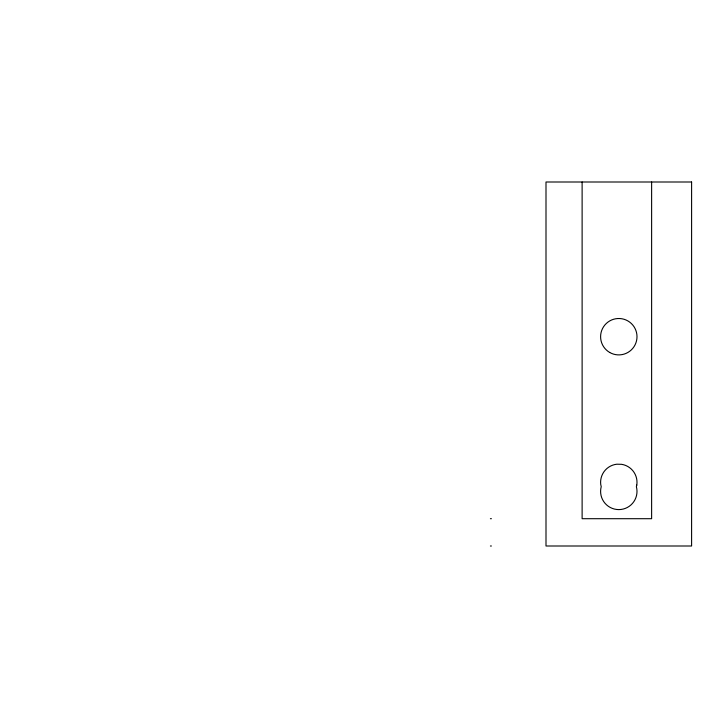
<?xml version="1.0" encoding="UTF-8"?>
<svg xmlns="http://www.w3.org/2000/svg" width="728" height="728" viewBox="0 0 728 728"><rect width="100%" height="100%" fill="white"/><g stroke="black" fill="none" stroke-linecap="round" stroke-linejoin="round"><path stroke-width="1.09" d="M490.408 518.7L491.4 518.7M490.408 546L491.4 546M651.624 182L651.624 518.7L582.118 518.7L582.118 182M636.791 485.085L636.381 486.686A18.2 18.2 0 0 1 618.8 509.6A18.2 18.2 0 0 1 601.219 486.686L600.709 484.275A18.2 18.2 0 0 1 616.825 464.209L621.576 464.318A18.2 18.2 0 0 1 636.791 485.085M691.6 182L546 182L546 546L691.6 546L691.6 182M609.7 352.461A18.2 18.2 0 0 0 637 336.7A18.2 18.2 0 0 0 609.7 320.939A18.2 18.2 0 0 0 609.7 352.461"/></g></svg>
